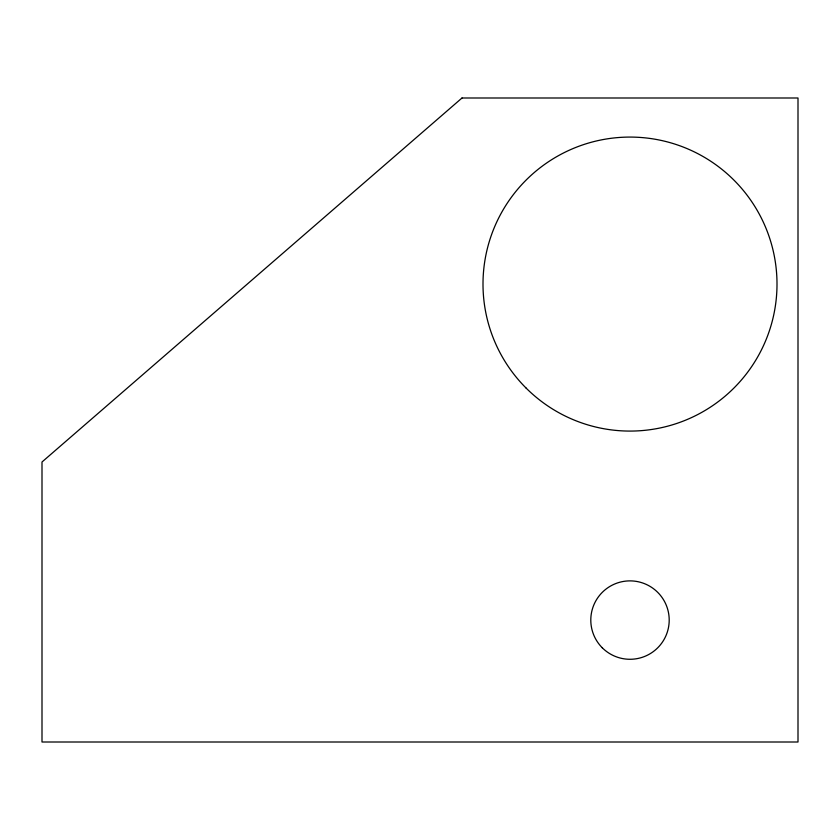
<?xml version="1.0" encoding="UTF-8"?>
<svg xmlns="http://www.w3.org/2000/svg" width="840" height="840" viewBox="0 0 840 840"><rect width="100%" height="100%" fill="white"/><g stroke="black" fill="none" stroke-linecap="round" stroke-linejoin="round"><path stroke-width="1.26" d="M462 97.996L42 462L42 742.004L798 742.004L798 97.996L462 97.996M526.061 388.028A147 147 0 0 0 771.992 322.13A147 147 0 0 0 591.958 142.086A147 147 0 0 0 526.061 388.028M602.28 647.798A39.197 39.197 0 0 0 667.863 630.231A39.197 39.197 0 0 0 619.857 582.215A39.197 39.197 0 0 0 602.28 647.798"/></g></svg>
